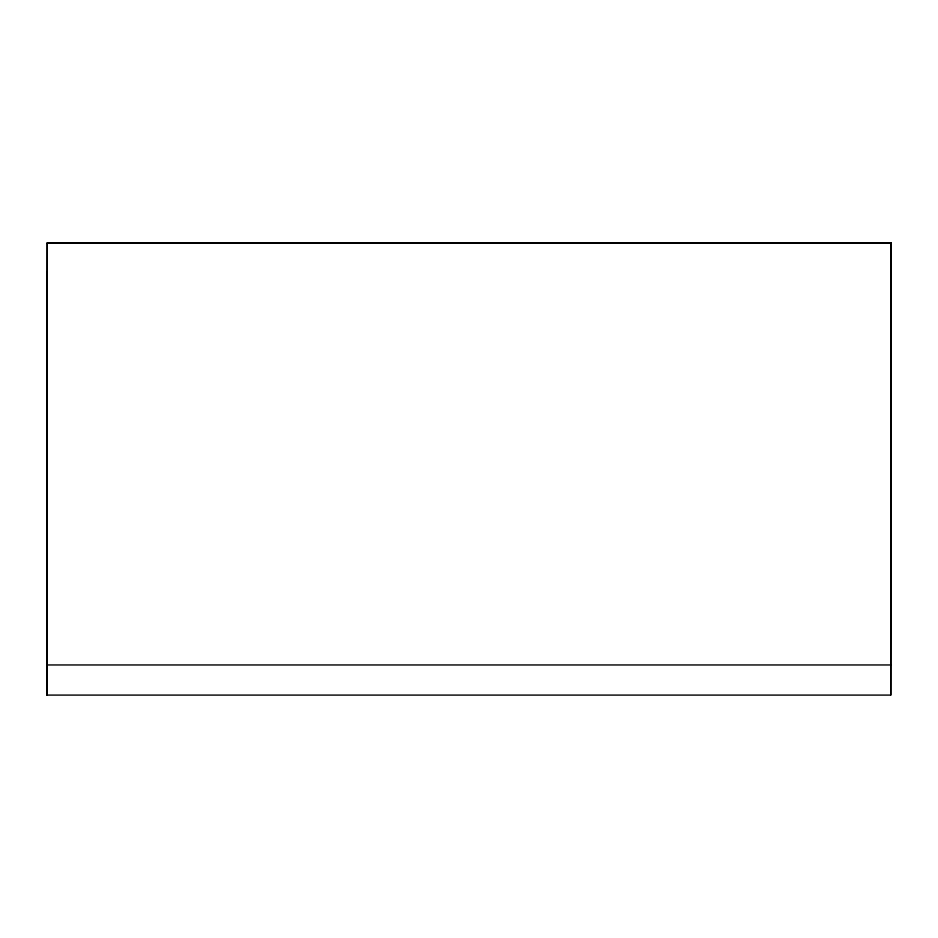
<?xml version="1.0" encoding="UTF-8"?>
<svg xmlns="http://www.w3.org/2000/svg" width="938" height="938" viewBox="0 0 938 938"><rect width="100%" height="100%" fill="white"/><g stroke="black" fill="none" stroke-linecap="round" stroke-linejoin="round"><path stroke-width="1.41" d="M47.252 664.714L46.9 695.093L890.748 695.093L891.1 242.907L47.252 242.907L46.9 665.23L46.9 273.321M891.1 242.907L890.748 695.093M46.9 695.093L47.252 242.907M891.1 272.923L891.1 243.024L47.252 243.024M47.076 273.169L47.252 272.231M890.748 273.052L891.1 272.231M46.9 664.96L890.748 664.96"/></g></svg>
